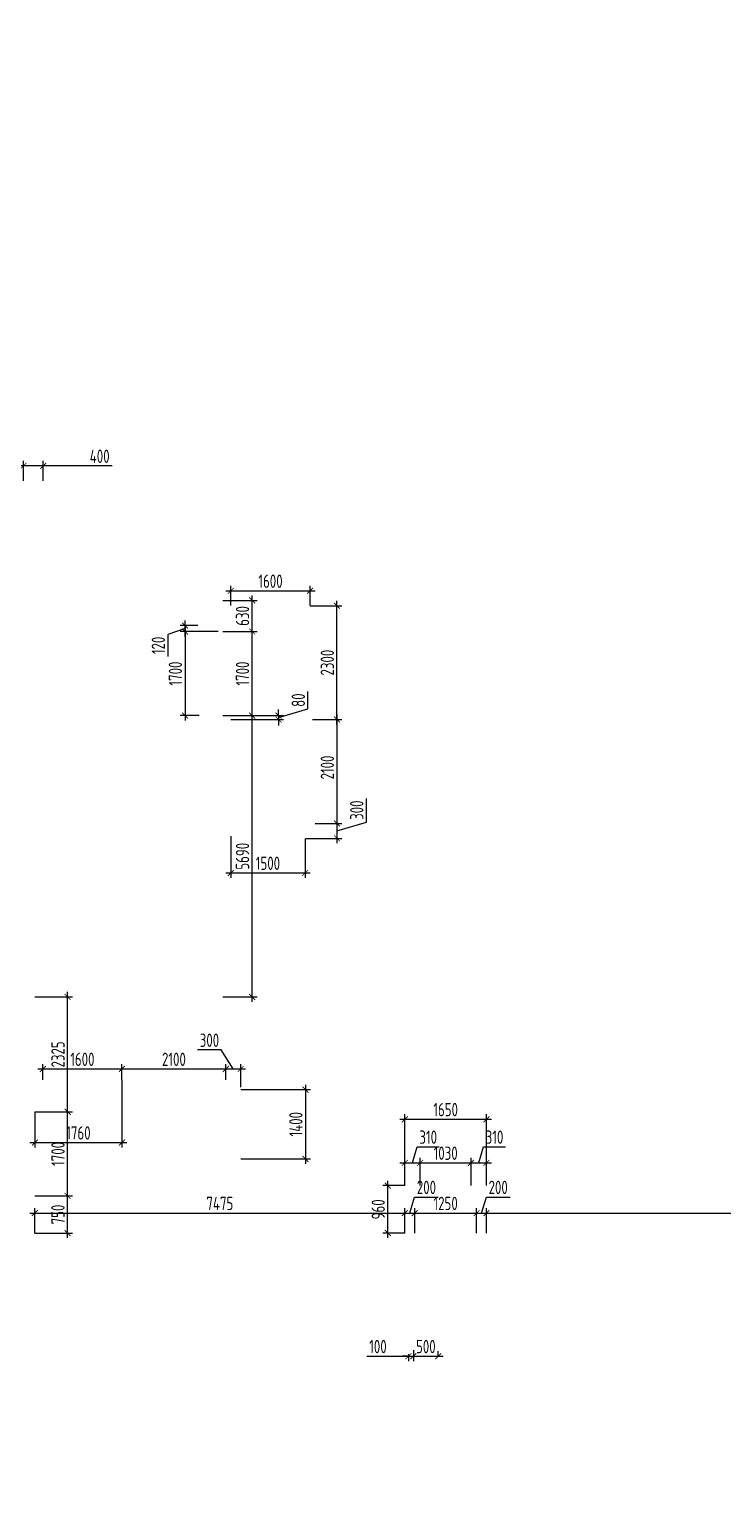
# Model space of a CAD drawing. Header units: millimetres. Extents: x -350007 to 536090, y -888 to 198380.
# Drawn here: x -194634 to -180628, y 81280 to 110994 of the extents above; entities that cross this region are included whole.
import ezdxf

# ---------------------------------------------------------------- set-up
doc = ezdxf.new("R2010")
doc.units = ezdxf.units.MM
doc.layers.add('АР_Размеры нов.', color=15, linetype='Continuous', lineweight=0)
doc.styles.add('ISOCPEUR', font='isocpeur.ttf', dxfattribs={"width": 0.7})
doc.dimstyles.new('R_100', dxfattribs={"dimtxt": 270, "dimasz": 120, "dimexe": 100, "dimexo": 0, "dimgap": 60, "dimtad": 1, "dimdec": 0, "dimrnd": 5, "dimzin": 0, "dimdsep": 46, "dimtxsty": 'ISOCPEUR', "dimblk": 'ARCHTICK', "dimcen": 0, "dimdle": 100, "dimclrd": 256, "dimclre": 256, "dimclrt": 256, "dimadec": 0, "dimazin": 0, "dimtfac": 2, "dimtdec": 0, "dimtofl": 0, "dimtmove": 1, "dimatfit": 3, "dimfxl": 1, "dimtvp": 3, "dimtolj": 1, "dimtzin": 0, "dimarcsym": 0})

# ---------------------------------------------------------------- blocks, each defined once
blk = doc.blocks.new('_ArchTick')
at = {"color": 0, "linetype": 'ByBlock', "const_width": 0.15}
blk.add_lwpolyline([(-0.5, -0.5), (0.5, 0.5)], dxfattribs=at)
blk = doc.blocks.new('*D2736')
at = {"layer": 'АР_Размеры нов.', "lineweight": -2, "ltscale": 100, "transparency": 16777216}
for p, q in [((-190365, 89551), (-188955, 89551)), ((-189055, 89651), (-189055, 88050)), ((-190365, 88150), (-188955, 88150))]:
    blk.add_line(p, q, dxfattribs=at)
at = {"layer": 'АР_Размеры нов.', "lineweight": -2, "ltscale": 100, "transparency": 16777216, "xscale": 120, "yscale": 120, "zscale": 120}
for p, rotation in [((-189055, 89551), 90), ((-189055, 88150), 270)]:
    blk.add_blockref('_ArchTick', p, dxfattribs=dict(at, rotation=rotation))
at = {"layer": 'АР_Размеры нов.', "ltscale": 100, "transparency": 16777216, "insert": (-189250, 88851), "char_height": 270, "attachment_point": 5, "rotation": 90, "style": 'ISOCPEUR'}
blk.add_mtext('\\A1;1400', dxfattribs=at)
blk = doc.blocks.new('*D2534')
at = {"layer": 'АР_Размеры нов.', "lineweight": -2, "ltscale": 100, "transparency": 16777216}
for p, q in [((-190819, 98816), (-191589, 98816)), ((-191489, 98916), (-191489, 97016)), ((-191204, 97116), (-191589, 97116))]:
    blk.add_line(p, q, dxfattribs=at)
at = {"layer": 'АР_Размеры нов.', "lineweight": -2, "ltscale": 100, "transparency": 16777216, "xscale": 120, "yscale": 120, "zscale": 120}
for p, rotation in [((-191489, 98816), 90), ((-191489, 97116), 270)]:
    blk.add_blockref('_ArchTick', p, dxfattribs=dict(at, rotation=rotation))
at = {"layer": 'АР_Размеры нов.', "ltscale": 100, "transparency": 16777216, "insert": (-191684, 97966), "char_height": 270, "attachment_point": 5, "rotation": 90, "style": 'ISOCPEUR'}
blk.add_mtext('\\A1;1700', dxfattribs=at)
blk = doc.blocks.new('*D2726')
at = {"layer": 'АР_Размеры нов.', "lineweight": -2, "ltscale": 100, "transparency": 16777216}
for p, q in [((-190564, 94674), (-190564, 93834)), ((-189064, 94633), (-189064, 93834)), ((-190664, 93934), (-188964, 93934))]:
    blk.add_line(p, q, dxfattribs=at)
at = {"layer": 'АР_Размеры нов.', "lineweight": -2, "ltscale": 100, "transparency": 16777216, "xscale": 120, "yscale": 120, "zscale": 120, "rotation": 180}
blk.add_blockref('_ArchTick', (-190564, 93934), dxfattribs=at)
at = {"layer": 'АР_Размеры нов.', "lineweight": -2, "ltscale": 100, "transparency": 16777216, "xscale": 120, "yscale": 120, "zscale": 120}
blk.add_blockref('_ArchTick', (-189064, 93934), dxfattribs=at)
at = {"layer": 'АР_Размеры нов.', "ltscale": 100, "transparency": 16777216, "insert": (-189814, 94129), "char_height": 270, "attachment_point": 5, "style": 'ISOCPEUR'}
blk.add_mtext('\\A1;1500', dxfattribs=at)
blk = doc.blocks.new('*D2931')
at = {"layer": 'АР_Размеры нов.', "lineweight": -2, "ltscale": 100, "transparency": 16777216}
for p, q in [((-188962, 99338), (-188319, 99338)), ((-188419, 96936), (-188419, 99438)), ((-188912, 97036), (-188319, 97036))]:
    blk.add_line(p, q, dxfattribs=at)
at = {"layer": 'АР_Размеры нов.', "lineweight": -2, "ltscale": 100, "transparency": 16777216, "xscale": 120, "yscale": 120, "zscale": 120}
for p, rotation in [((-188419, 99338), 90), ((-188419, 97036), 270)]:
    blk.add_blockref('_ArchTick', p, dxfattribs=dict(at, rotation=rotation))
at = {"layer": 'АР_Размеры нов.', "ltscale": 100, "transparency": 16777216, "insert": (-188614, 98187), "char_height": 270, "attachment_point": 5, "rotation": 90, "style": 'ISOCPEUR'}
blk.add_mtext('\\A1;2300', dxfattribs=at)
blk = doc.blocks.new('*D2932')
at = {"layer": 'АР_Размеры нов.', "lineweight": -2, "ltscale": 100, "transparency": 16777216}
for p, q in [((-188863, 97036), (-188319, 97036)), ((-188419, 97136), (-188419, 94836)), ((-188863, 94936), (-188319, 94936))]:
    blk.add_line(p, q, dxfattribs=at)
at = {"layer": 'АР_Размеры нов.', "lineweight": -2, "ltscale": 100, "transparency": 16777216, "xscale": 120, "yscale": 120, "zscale": 120}
for p, rotation in [((-188419, 97036), 90), ((-188419, 94936), 270)]:
    blk.add_blockref('_ArchTick', p, dxfattribs=dict(at, rotation=rotation))
at = {"layer": 'АР_Размеры нов.', "ltscale": 100, "transparency": 16777216, "insert": (-188614, 96066), "char_height": 270, "attachment_point": 5, "rotation": 90, "style": 'ISOCPEUR'}
blk.add_mtext('\\A1;2100', dxfattribs=at)
blk = doc.blocks.new('*D2941')
at = {"layer": 'АР_Размеры нов.', "lineweight": -2, "ltscale": 100, "transparency": 16777216}
for p, q in [((-194364, 89751), (-194364, 90069)), ((-192764, 89751), (-192764, 90069)), ((-194464, 89969), (-192664, 89969))]:
    blk.add_line(p, q, dxfattribs=at)
at = {"layer": 'АР_Размеры нов.', "lineweight": -2, "ltscale": 100, "transparency": 16777216, "xscale": 120, "yscale": 120, "zscale": 120, "rotation": 180}
blk.add_blockref('_ArchTick', (-194364, 89969), dxfattribs=at)
at = {"layer": 'АР_Размеры нов.', "lineweight": -2, "ltscale": 100, "transparency": 16777216, "xscale": 120, "yscale": 120, "zscale": 120}
blk.add_blockref('_ArchTick', (-192764, 89969), dxfattribs=at)
at = {"layer": 'АР_Размеры нов.', "ltscale": 100, "transparency": 16777216, "insert": (-193564, 90164), "char_height": 270, "attachment_point": 5, "style": 'ISOCPEUR'}
blk.add_mtext('\\A1;1600', dxfattribs=at)
blk = doc.blocks.new('*D2942')
at = {"layer": 'АР_Размеры нов.', "lineweight": -2, "ltscale": 100, "transparency": 16777216}
for p, q in [((-192764, 89803), (-192764, 90069)), ((-190664, 89751), (-190664, 90069)), ((-192864, 89969), (-190564, 89969))]:
    blk.add_line(p, q, dxfattribs=at)
at = {"layer": 'АР_Размеры нов.', "lineweight": -2, "ltscale": 100, "transparency": 16777216, "xscale": 120, "yscale": 120, "zscale": 120, "rotation": 180}
blk.add_blockref('_ArchTick', (-192764, 89969), dxfattribs=at)
at = {"layer": 'АР_Размеры нов.', "lineweight": -2, "ltscale": 100, "transparency": 16777216, "xscale": 120, "yscale": 120, "zscale": 120}
blk.add_blockref('_ArchTick', (-190664, 89969), dxfattribs=at)
at = {"layer": 'АР_Размеры нов.', "ltscale": 100, "transparency": 16777216, "insert": (-191714, 90164), "char_height": 270, "attachment_point": 5, "style": 'ISOCPEUR'}
blk.add_mtext('\\A1;2100', dxfattribs=at)
blk = doc.blocks.new('*D2943')
at = {"layer": 'АР_Размеры нов.', "lineweight": -2, "ltscale": 100, "transparency": 16777216}
for p, q in [((-190664, 99639), (-188862, 99639)), ((-190564, 99343), (-190564, 99739)), ((-188962, 99343), (-188962, 99739))]:
    blk.add_line(p, q, dxfattribs=at)
at = {"layer": 'АР_Размеры нов.', "lineweight": -2, "ltscale": 100, "transparency": 16777216, "xscale": 120, "yscale": 120, "zscale": 120, "rotation": 180}
blk.add_blockref('_ArchTick', (-190564, 99639), dxfattribs=at)
at = {"layer": 'АР_Размеры нов.', "lineweight": -2, "ltscale": 100, "transparency": 16777216, "xscale": 120, "yscale": 120, "zscale": 120}
blk.add_blockref('_ArchTick', (-188962, 99639), dxfattribs=at)
at = {"layer": 'АР_Размеры нов.', "ltscale": 100, "transparency": 16777216, "insert": (-189763, 99834), "char_height": 270, "attachment_point": 5, "style": 'ISOCPEUR'}
blk.add_mtext('\\A1;1600', dxfattribs=at)
blk = doc.blocks.new('*D2970')
at = {"layer": 'АР_Размеры нов.', "lineweight": -2, "ltscale": 100, "transparency": 16777216}
for p, q in [((-187824, 94963), (-187824, 95442)), ((-188863, 94936), (-188319, 94936)), ((-188419, 95036), (-188419, 94533)), ((-188419, 94785), (-187824, 94963)), ((-189039, 94633), (-188319, 94633))]:
    blk.add_line(p, q, dxfattribs=at)
at = {"layer": 'АР_Размеры нов.', "lineweight": -2, "ltscale": 100, "transparency": 16777216, "xscale": 120, "yscale": 120, "zscale": 120}
for p, rotation in [((-188419, 94936), 90), ((-188419, 94633), 270)]:
    blk.add_blockref('_ArchTick', p, dxfattribs=dict(at, rotation=rotation))
at = {"layer": 'АР_Размеры нов.', "ltscale": 100, "transparency": 16777216, "insert": (-188019, 95203), "char_height": 270, "attachment_point": 5, "rotation": 90, "style": 'ISOCPEUR'}
blk.add_mtext('\\A1;300', dxfattribs=at)
blk = doc.blocks.new('*D2971')
at = {"layer": 'АР_Размеры нов.', "lineweight": -2, "ltscale": 100, "transparency": 16777216}
for p, q in [((-190756, 90355), (-191235, 90355)), ((-190514, 89969), (-190756, 90355)), ((-190664, 89751), (-190664, 90069)), ((-190365, 89601), (-190365, 90069)), ((-190764, 89969), (-190265, 89969))]:
    blk.add_line(p, q, dxfattribs=at)
at = {"layer": 'АР_Размеры нов.', "lineweight": -2, "ltscale": 100, "transparency": 16777216, "xscale": 120, "yscale": 120, "zscale": 120, "rotation": 180}
blk.add_blockref('_ArchTick', (-190664, 89969), dxfattribs=at)
at = {"layer": 'АР_Размеры нов.', "lineweight": -2, "ltscale": 100, "transparency": 16777216, "xscale": 120, "yscale": 120, "zscale": 120}
blk.add_blockref('_ArchTick', (-190365, 89969), dxfattribs=at)
at = {"layer": 'АР_Размеры нов.', "ltscale": 100, "transparency": 16777216, "insert": (-190996, 90550), "char_height": 270, "attachment_point": 5, "style": 'ISOCPEUR'}
blk.add_mtext('\\A1;300', dxfattribs=at)
blk = doc.blocks.new('*D3009')
at = {"layer": 'АР_Размеры нов.', "lineweight": -2, "ltscale": 500, "transparency": 16777216}
for p, q in [((-191489, 98716), (-191489, 99036)), ((-191489, 98876), (-191834, 98755)), ((-191834, 98755), (-191834, 98314)), ((-191234, 98936), (-191589, 98936)), ((-190819, 98816), (-191589, 98816))]:
    blk.add_line(p, q, dxfattribs=at)
at = {"layer": 'АР_Размеры нов.', "lineweight": -2, "ltscale": 500, "transparency": 16777216, "xscale": 120, "yscale": 120, "zscale": 120}
for p, rotation in [((-191489, 98936), 90), ((-191489, 98816), 270)]:
    blk.add_blockref('_ArchTick', p, dxfattribs=dict(at, rotation=rotation))
at = {"layer": 'АР_Размеры нов.', "lineweight": 13, "ltscale": 500, "transparency": 16777216, "insert": (-192029, 98535), "char_height": 270, "attachment_point": 5, "rotation": 90, "style": 'ISOCPEUR'}
blk.add_mtext('\\A1;120', dxfattribs=at)
blk = doc.blocks.new('*D1664')
at = {"layer": 'АР_Размеры нов.', "lineweight": -2, "ltscale": 500, "transparency": 16777216}
for p, q in [((-187813, 84160), (-186975, 84160)), ((-186975, 84160), (-187095, 84160)), ((-186975, 84200), (-186975, 84060)), ((-186975, 84160), (-186875, 84160)), ((-186875, 84279), (-186875, 84060)), ((-186875, 84160), (-186755, 84160))]:
    blk.add_line(p, q, dxfattribs=at)
at = {"layer": 'АР_Размеры нов.', "lineweight": -2, "ltscale": 500, "transparency": 16777216, "xscale": 120, "yscale": 120, "zscale": 120}
blk.add_blockref('_ArchTick', (-186975, 84160), dxfattribs=at)
at = {"layer": 'АР_Размеры нов.', "lineweight": -2, "ltscale": 500, "transparency": 16777216, "xscale": 120, "yscale": 120, "zscale": 120, "rotation": 180}
blk.add_blockref('_ArchTick', (-186875, 84160), dxfattribs=at)
at = {"layer": 'АР_Размеры нов.', "lineweight": 13, "ltscale": 500, "transparency": 16777216, "insert": (-187592, 84355), "char_height": 270, "attachment_point": 5, "style": 'ISOCPEUR'}
blk.add_mtext('\\A1;100', dxfattribs=at)
blk = doc.blocks.new('*D1665')
at = {"layer": 'АР_Размеры нов.', "lineweight": -2, "ltscale": 500, "transparency": 16777216}
for p, q in [((-186975, 84160), (-186274, 84160)), ((-186875, 84279), (-186875, 84060)), ((-186374, 84160), (-186374, 84260))]:
    blk.add_line(p, q, dxfattribs=at)
at = {"layer": 'АР_Размеры нов.', "lineweight": -2, "ltscale": 500, "transparency": 16777216, "xscale": 120, "yscale": 120, "zscale": 120, "rotation": 180}
blk.add_blockref('_ArchTick', (-186875, 84160), dxfattribs=at)
at = {"layer": 'АР_Размеры нов.', "lineweight": -2, "ltscale": 500, "transparency": 16777216, "xscale": 120, "yscale": 120, "zscale": 120}
blk.add_blockref('_ArchTick', (-186374, 84160), dxfattribs=at)
at = {"layer": 'АР_Размеры нов.', "lineweight": 13, "ltscale": 500, "transparency": 16777216, "insert": (-186624, 84355), "char_height": 270, "attachment_point": 5, "style": 'ISOCPEUR'}
blk.add_mtext('\\A1;500', dxfattribs=at)
blk = doc.blocks.new('*D3131')
at = {"layer": 'АР_Размеры нов.', "lineweight": -2, "transparency": 16777216}
for p, q in [((-194754, 101866), (-194754, 102266)), ((-194354, 101866), (-194354, 102266)), ((-194254, 102166), (-194854, 102166)), ((-192965, 102166), (-194354, 102166))]:
    blk.add_line(p, q, dxfattribs=at)
at = {"layer": 'АР_Размеры нов.', "lineweight": -2, "transparency": 16777216, "xscale": 120, "yscale": 120, "zscale": 120, "rotation": 180}
blk.add_blockref('_ArchTick', (-194754, 102166), dxfattribs=at)
at = {"layer": 'АР_Размеры нов.', "lineweight": -2, "transparency": 16777216, "xscale": 120, "yscale": 120, "zscale": 120}
blk.add_blockref('_ArchTick', (-194354, 102166), dxfattribs=at)
at = {"layer": 'АР_Размеры нов.', "transparency": 16777216, "insert": (-193214, 102361), "char_height": 270, "attachment_point": 5, "style": 'ISOCPEUR'}
blk.add_mtext('\\A1;400', dxfattribs=at)
blk = doc.blocks.new('*D7103')
at = {"layer": 'АР_Размеры нов.', "lineweight": -2, "transparency": 16777216}
for p, q in [((-190133, 91326), (-190133, 97216)), ((-190724, 97116), (-190033, 97116)), ((-190724, 91426), (-190033, 91426))]:
    blk.add_line(p, q, dxfattribs=at)
at = {"layer": 'АР_Размеры нов.', "lineweight": -2, "transparency": 16777216, "xscale": 120, "yscale": 120, "zscale": 120}
for p, rotation in [((-190133, 97116), 90), ((-190133, 91426), 270)]:
    blk.add_blockref('_ArchTick', p, dxfattribs=dict(at, rotation=rotation))
at = {"layer": 'АР_Размеры нов.', "transparency": 16777216, "insert": (-190328, 94271), "char_height": 270, "attachment_point": 5, "rotation": 90, "style": 'ISOCPEUR'}
blk.add_mtext('\\A1;5690', dxfattribs=at)
blk = doc.blocks.new('*D7104')
at = {"layer": 'АР_Размеры нов.', "lineweight": -2, "transparency": 16777216}
for p, q in [((-190724, 98816), (-190033, 98816)), ((-190133, 97016), (-190133, 98916)), ((-190724, 97116), (-190033, 97116))]:
    blk.add_line(p, q, dxfattribs=at)
at = {"layer": 'АР_Размеры нов.', "lineweight": -2, "transparency": 16777216, "xscale": 120, "yscale": 120, "zscale": 120}
for p, rotation in [((-190133, 98816), 90), ((-190133, 97116), 270)]:
    blk.add_blockref('_ArchTick', p, dxfattribs=dict(at, rotation=rotation))
at = {"layer": 'АР_Размеры нов.', "transparency": 16777216, "insert": (-190328, 97966), "char_height": 270, "attachment_point": 5, "rotation": 90, "style": 'ISOCPEUR'}
blk.add_mtext('\\A1;1700', dxfattribs=at)
blk = doc.blocks.new('*D7105')
at = {"layer": 'АР_Размеры нов.', "lineweight": -2, "transparency": 16777216}
for p, q in [((-190133, 98716), (-190133, 99546)), ((-190724, 99446), (-190033, 99446)), ((-190724, 98816), (-190033, 98816))]:
    blk.add_line(p, q, dxfattribs=at)
at = {"layer": 'АР_Размеры нов.', "lineweight": -2, "transparency": 16777216, "xscale": 120, "yscale": 120, "zscale": 120}
for p, rotation in [((-190133, 99446), 90), ((-190133, 98816), 270)]:
    blk.add_blockref('_ArchTick', p, dxfattribs=dict(at, rotation=rotation))
at = {"layer": 'АР_Размеры нов.', "transparency": 16777216, "insert": (-190328, 99131), "char_height": 270, "attachment_point": 5, "rotation": 90, "style": 'ISOCPEUR'}
blk.add_mtext('\\A1;630', dxfattribs=at)
blk = doc.blocks.new('*D7135')
at = {"layer": 'АР_Размеры нов.', "lineweight": -2, "transparency": 16777216}
for p, q in [((-194524, 87401), (-193762, 87401)), ((-193862, 86551), (-193862, 87501)), ((-194524, 86651), (-193762, 86651))]:
    blk.add_line(p, q, dxfattribs=at)
at = {"layer": 'АР_Размеры нов.', "lineweight": -2, "transparency": 16777216, "xscale": 120, "yscale": 120, "zscale": 120}
for p, rotation in [((-193862, 87401), 90), ((-193862, 86651), 270)]:
    blk.add_blockref('_ArchTick', p, dxfattribs=dict(at, rotation=rotation))
at = {"layer": 'АР_Размеры нов.', "transparency": 16777216, "insert": (-194057, 87026), "char_height": 270, "attachment_point": 5, "rotation": 90, "style": 'ISOCPEUR'}
blk.add_mtext('\\A1;750', dxfattribs=at)
blk = doc.blocks.new('*D7136')
at = {"layer": 'АР_Размеры нов.', "lineweight": -2, "transparency": 16777216}
for p, q in [((-193862, 87301), (-193862, 89201)), ((-194524, 89101), (-193762, 89101)), ((-194524, 87401), (-193762, 87401))]:
    blk.add_line(p, q, dxfattribs=at)
at = {"layer": 'АР_Размеры нов.', "lineweight": -2, "transparency": 16777216, "xscale": 120, "yscale": 120, "zscale": 120}
for p, rotation in [((-193862, 89101), 90), ((-193862, 87401), 270)]:
    blk.add_blockref('_ArchTick', p, dxfattribs=dict(at, rotation=rotation))
at = {"layer": 'АР_Размеры нов.', "transparency": 16777216, "insert": (-194057, 88251), "char_height": 270, "attachment_point": 5, "rotation": 90, "style": 'ISOCPEUR'}
blk.add_mtext('\\A1;1700', dxfattribs=at)
blk = doc.blocks.new('*D7137')
at = {"layer": 'АР_Размеры нов.', "lineweight": -2, "transparency": 16777216}
for p, q in [((-193862, 89001), (-193862, 91526)), ((-194524, 91426), (-193762, 91426)), ((-194524, 89101), (-193762, 89101))]:
    blk.add_line(p, q, dxfattribs=at)
at = {"layer": 'АР_Размеры нов.', "lineweight": -2, "transparency": 16777216, "xscale": 120, "yscale": 120, "zscale": 120}
for p, rotation in [((-193862, 91426), 90), ((-193862, 89101), 270)]:
    blk.add_blockref('_ArchTick', p, dxfattribs=dict(at, rotation=rotation))
at = {"layer": 'АР_Размеры нов.', "transparency": 16777216, "insert": (-194057, 90263), "char_height": 270, "attachment_point": 5, "rotation": 90, "style": 'ISOCPEUR'}
blk.add_mtext('\\A1;2325', dxfattribs=at)
blk = doc.blocks.new('*D7138')
at = {"layer": 'АР_Размеры нов.', "lineweight": -2, "transparency": 16777216}
for p, q in [((-194524, 86651), (-194524, 87154)), ((-187049, 86651), (-187049, 87154)), ((-194624, 87054), (-186949, 87054))]:
    blk.add_line(p, q, dxfattribs=at)
at = {"layer": 'АР_Размеры нов.', "lineweight": -2, "transparency": 16777216, "xscale": 120, "yscale": 120, "zscale": 120, "rotation": 180}
blk.add_blockref('_ArchTick', (-194524, 87054), dxfattribs=at)
at = {"layer": 'АР_Размеры нов.', "lineweight": -2, "transparency": 16777216, "xscale": 120, "yscale": 120, "zscale": 120}
blk.add_blockref('_ArchTick', (-187049, 87054), dxfattribs=at)
at = {"layer": 'АР_Размеры нов.', "transparency": 16777216, "insert": (-190786, 87249), "char_height": 270, "attachment_point": 5, "style": 'ISOCPEUR'}
blk.add_mtext('\\A1;7475', dxfattribs=at)
blk = doc.blocks.new('*D7139')
at = {"layer": 'АР_Размеры нов.', "lineweight": -2, "transparency": 16777216}
for p, q in [((-186949, 87054), (-186851, 87379)), ((-186851, 87379), (-186372, 87379)), ((-187049, 86651), (-187049, 87154)), ((-186849, 86651), (-186849, 87154)), ((-187149, 87054), (-186749, 87054))]:
    blk.add_line(p, q, dxfattribs=at)
at = {"layer": 'АР_Размеры нов.', "lineweight": -2, "transparency": 16777216, "xscale": 120, "yscale": 120, "zscale": 120, "rotation": 180}
blk.add_blockref('_ArchTick', (-187049, 87054), dxfattribs=at)
at = {"layer": 'АР_Размеры нов.', "lineweight": -2, "transparency": 16777216, "xscale": 120, "yscale": 120, "zscale": 120}
blk.add_blockref('_ArchTick', (-186849, 87054), dxfattribs=at)
at = {"layer": 'АР_Размеры нов.', "transparency": 16777216, "insert": (-186612, 87574), "char_height": 270, "attachment_point": 5, "style": 'ISOCPEUR'}
blk.add_mtext('\\A1;200', dxfattribs=at)
blk = doc.blocks.new('*D7140')
at = {"layer": 'АР_Размеры нов.', "lineweight": -2, "transparency": 16777216}
for p, q in [((-186849, 86651), (-186849, 87154)), ((-185599, 86651), (-185599, 87154)), ((-186949, 87054), (-185499, 87054))]:
    blk.add_line(p, q, dxfattribs=at)
at = {"layer": 'АР_Размеры нов.', "lineweight": -2, "transparency": 16777216, "xscale": 120, "yscale": 120, "zscale": 120, "rotation": 180}
blk.add_blockref('_ArchTick', (-186849, 87054), dxfattribs=at)
at = {"layer": 'АР_Размеры нов.', "lineweight": -2, "transparency": 16777216, "xscale": 120, "yscale": 120, "zscale": 120}
blk.add_blockref('_ArchTick', (-185599, 87054), dxfattribs=at)
at = {"layer": 'АР_Размеры нов.', "transparency": 16777216, "insert": (-186224, 87249), "char_height": 270, "attachment_point": 5, "style": 'ISOCPEUR'}
blk.add_mtext('\\A1;1250', dxfattribs=at)
blk = doc.blocks.new('*D7141')
at = {"layer": 'АР_Размеры нов.', "lineweight": -2, "transparency": 16777216}
for p, q in [((-185499, 87054), (-185401, 87379)), ((-185401, 87379), (-184922, 87379)), ((-185599, 86651), (-185599, 87154)), ((-185399, 86651), (-185399, 87154)), ((-185699, 87054), (-185299, 87054))]:
    blk.add_line(p, q, dxfattribs=at)
at = {"layer": 'АР_Размеры нов.', "lineweight": -2, "transparency": 16777216, "xscale": 120, "yscale": 120, "zscale": 120, "rotation": 180}
blk.add_blockref('_ArchTick', (-185599, 87054), dxfattribs=at)
at = {"layer": 'АР_Размеры нов.', "lineweight": -2, "transparency": 16777216, "xscale": 120, "yscale": 120, "zscale": 120}
blk.add_blockref('_ArchTick', (-185399, 87054), dxfattribs=at)
at = {"layer": 'АР_Размеры нов.', "transparency": 16777216, "insert": (-185162, 87574), "char_height": 270, "attachment_point": 5, "style": 'ISOCPEUR'}
blk.add_mtext('\\A1;200', dxfattribs=at)
blk = doc.blocks.new('*D7142')
at = {"layer": 'АР_Размеры нов.', "lineweight": -2, "transparency": 16777216}
for p, q in [((-185399, 86651), (-185399, 87154)), ((-160139, 86651), (-160139, 87154)), ((-185499, 87054), (-160039, 87054))]:
    blk.add_line(p, q, dxfattribs=at)
at = {"layer": 'АР_Размеры нов.', "lineweight": -2, "transparency": 16777216, "xscale": 120, "yscale": 120, "zscale": 120, "rotation": 180}
blk.add_blockref('_ArchTick', (-185399, 87054), dxfattribs=at)
at = {"layer": 'АР_Размеры нов.', "lineweight": -2, "transparency": 16777216, "xscale": 120, "yscale": 120, "zscale": 120}
blk.add_blockref('_ArchTick', (-160139, 87054), dxfattribs=at)
at = {"layer": 'АР_Размеры нов.', "transparency": 16777216, "insert": (-171757, 87444), "char_height": 270, "attachment_point": 5, "style": 'ISOCPEUR'}
blk.add_mtext('\\A1;25260', dxfattribs=at)
blk = doc.blocks.new('*D7143')
at = {"layer": 'АР_Размеры нов.', "lineweight": -2, "transparency": 16777216}
for p, q in [((-186894, 88070), (-186796, 88395)), ((-186796, 88395), (-186355, 88395)), ((-187149, 88070), (-186639, 88070)), ((-187049, 87609), (-187049, 88170)), ((-186739, 87609), (-186739, 88170))]:
    blk.add_line(p, q, dxfattribs=at)
at = {"layer": 'АР_Размеры нов.', "lineweight": -2, "transparency": 16777216, "xscale": 120, "yscale": 120, "zscale": 120, "rotation": 180}
blk.add_blockref('_ArchTick', (-187049, 88070), dxfattribs=at)
at = {"layer": 'АР_Размеры нов.', "lineweight": -2, "transparency": 16777216, "xscale": 120, "yscale": 120, "zscale": 120}
blk.add_blockref('_ArchTick', (-186739, 88070), dxfattribs=at)
at = {"layer": 'АР_Размеры нов.', "transparency": 16777216, "insert": (-186576, 88590), "char_height": 270, "attachment_point": 5, "style": 'ISOCPEUR'}
blk.add_mtext('\\A1;310', dxfattribs=at)
blk = doc.blocks.new('*D7144')
at = {"layer": 'АР_Размеры нов.', "lineweight": -2, "transparency": 16777216}
for p, q in [((-186839, 88070), (-185610, 88070)), ((-186739, 87609), (-186739, 88170)), ((-185710, 87609), (-185710, 88170))]:
    blk.add_line(p, q, dxfattribs=at)
at = {"layer": 'АР_Размеры нов.', "lineweight": -2, "transparency": 16777216, "xscale": 120, "yscale": 120, "zscale": 120, "rotation": 180}
blk.add_blockref('_ArchTick', (-186739, 88070), dxfattribs=at)
at = {"layer": 'АР_Размеры нов.', "lineweight": -2, "transparency": 16777216, "xscale": 120, "yscale": 120, "zscale": 120}
blk.add_blockref('_ArchTick', (-185710, 88070), dxfattribs=at)
at = {"layer": 'АР_Размеры нов.', "transparency": 16777216, "insert": (-186224, 88265), "char_height": 270, "attachment_point": 5, "style": 'ISOCPEUR'}
blk.add_mtext('\\A1;1030', dxfattribs=at)
blk = doc.blocks.new('*D7145')
at = {"layer": 'АР_Размеры нов.', "lineweight": -2, "transparency": 16777216}
for p, q in [((-185554, 88070), (-185457, 88395)), ((-185457, 88395), (-185016, 88395)), ((-185810, 88070), (-185299, 88070)), ((-185710, 87609), (-185710, 88170)), ((-185399, 87609), (-185399, 88170))]:
    blk.add_line(p, q, dxfattribs=at)
at = {"layer": 'АР_Размеры нов.', "lineweight": -2, "transparency": 16777216, "xscale": 120, "yscale": 120, "zscale": 120, "rotation": 180}
blk.add_blockref('_ArchTick', (-185710, 88070), dxfattribs=at)
at = {"layer": 'АР_Размеры нов.', "lineweight": -2, "transparency": 16777216, "xscale": 120, "yscale": 120, "zscale": 120}
blk.add_blockref('_ArchTick', (-185399, 88070), dxfattribs=at)
at = {"layer": 'АР_Размеры нов.', "transparency": 16777216, "insert": (-185236, 88590), "char_height": 270, "attachment_point": 5, "style": 'ISOCPEUR'}
blk.add_mtext('\\A1;310', dxfattribs=at)
blk = doc.blocks.new('*D7146')
at = {"layer": 'АР_Размеры нов.', "lineweight": -2, "transparency": 16777216}
for p, q in [((-187391, 86551), (-187391, 87709)), ((-187049, 87609), (-187491, 87609)), ((-187049, 86651), (-187491, 86651))]:
    blk.add_line(p, q, dxfattribs=at)
at = {"layer": 'АР_Размеры нов.', "lineweight": -2, "transparency": 16777216, "xscale": 120, "yscale": 120, "zscale": 120}
for p, rotation in [((-187391, 87609), 90), ((-187391, 86651), 270)]:
    blk.add_blockref('_ArchTick', p, dxfattribs=dict(at, rotation=rotation))
at = {"layer": 'АР_Размеры нов.', "transparency": 16777216, "insert": (-187586, 87130), "char_height": 270, "attachment_point": 5, "rotation": 90, "style": 'ISOCPEUR'}
blk.add_mtext('\\A1;960', dxfattribs=at)
blk = doc.blocks.new('*D7171')
at = {"layer": 'АР_Размеры нов.', "lineweight": -2, "transparency": 16777216}
for p, q in [((-301542, 115211), (-301542, 114753)), ((-301341, 115051), (-301341, 114753)), ((-301642, 114853), (-301241, 114853)), ((-301442, 114853), (-301263, 114258)), ((-301263, 114258), (-300784, 114258)), ((-182484, 67738), (-182925, 67738)), ((-182494, 67218), (-182484, 67738)), ((-182544, 67218), (-182664, 67218)), ((-182544, 66846), (-182544, 67318)), ((-182444, 67218), (-182544, 67218)), ((-182444, 66846), (-182444, 67318)), ((-182444, 67218), (-182324, 67218))]:
    blk.add_line(p, q, dxfattribs=at)
at = {"layer": 'АР_Размеры нов.', "lineweight": -2, "transparency": 16777216, "xscale": 120, "yscale": 120, "zscale": 120, "rotation": 180}
for p in [(-301542, 114853), (-182444, 67218)]:
    blk.add_blockref('_ArchTick', p, dxfattribs=at)
at = {"layer": 'АР_Размеры нов.', "lineweight": -2, "transparency": 16777216, "xscale": 120, "yscale": 120, "zscale": 120}
for p in [(-301341, 114853), (-182544, 67218)]:
    blk.add_blockref('_ArchTick', p, dxfattribs=at)
at = {"layer": 'АР_Размеры нов.', "transparency": 16777216, "char_height": 270, "attachment_point": 5, "style": 'ISOCPEUR'}
for s, insert in [('\\A1;200', (-301024, 114453)), ('\\A1;100', (-182705, 67933))]:
    blk.add_mtext(s, dxfattribs=dict(at, insert=insert))
blk = doc.blocks.new('*D7178')
at = {"layer": 'АР_Размеры нов.', "lineweight": -2, "transparency": 16777216}
for p, q in [((-187149, 88952), (-185299, 88952)), ((-187049, 87609), (-187049, 89052)), ((-185399, 87609), (-185399, 89052))]:
    blk.add_line(p, q, dxfattribs=at)
at = {"layer": 'АР_Размеры нов.', "lineweight": -2, "transparency": 16777216, "xscale": 120, "yscale": 120, "zscale": 120, "rotation": 180}
blk.add_blockref('_ArchTick', (-187049, 88952), dxfattribs=at)
at = {"layer": 'АР_Размеры нов.', "lineweight": -2, "transparency": 16777216, "xscale": 120, "yscale": 120, "zscale": 120}
blk.add_blockref('_ArchTick', (-185399, 88952), dxfattribs=at)
at = {"layer": 'АР_Размеры нов.', "transparency": 16777216, "insert": (-186224, 89147), "char_height": 270, "attachment_point": 5, "style": 'ISOCPEUR'}
blk.add_mtext('\\A1;1650', dxfattribs=at)
blk = doc.blocks.new('*D7179')
at = {"layer": 'АР_Размеры нов.', "lineweight": -2, "transparency": 16777216}
for p, q in [((-192764, 89751), (-192764, 88381)), ((-194524, 89101), (-194524, 88381)), ((-194624, 88481), (-192664, 88481))]:
    blk.add_line(p, q, dxfattribs=at)
at = {"layer": 'АР_Размеры нов.', "lineweight": -2, "transparency": 16777216, "xscale": 120, "yscale": 120, "zscale": 120, "rotation": 180}
blk.add_blockref('_ArchTick', (-194524, 88481), dxfattribs=at)
at = {"layer": 'АР_Размеры нов.', "lineweight": -2, "transparency": 16777216, "xscale": 120, "yscale": 120, "zscale": 120}
blk.add_blockref('_ArchTick', (-192764, 88481), dxfattribs=at)
at = {"layer": 'АР_Размеры нов.', "transparency": 16777216, "insert": (-193644, 88676), "char_height": 270, "attachment_point": 5, "style": 'ISOCPEUR'}
blk.add_mtext('\\A1;1760', dxfattribs=at)
blk = doc.blocks.new('*D7180')
at = {"layer": 'АР_Размеры нов.', "lineweight": -2, "transparency": 16777216}
for p, q in [((-189005, 97254), (-189005, 97601)), ((-189600, 97076), (-189005, 97254)), ((-189600, 97116), (-189600, 97236)), ((-190724, 97116), (-189500, 97116)), ((-190564, 97036), (-189500, 97036)), ((-189600, 97116), (-189600, 97036)), ((-189600, 97036), (-189600, 96916))]:
    blk.add_line(p, q, dxfattribs=at)
at = {"layer": 'АР_Размеры нов.', "lineweight": -2, "transparency": 16777216, "xscale": 120, "yscale": 120, "zscale": 120}
for p, rotation in [((-189600, 97116), 270), ((-189600, 97036), 90)]:
    blk.add_blockref('_ArchTick', p, dxfattribs=dict(at, rotation=rotation))
at = {"layer": 'АР_Размеры нов.', "transparency": 16777216, "insert": (-189200, 97428), "char_height": 270, "attachment_point": 5, "rotation": 90, "style": 'ISOCPEUR'}
blk.add_mtext('\\A1;80', dxfattribs=at)
blk = doc.blocks.new('*D7184')
at = {"layer": 'АР_Размеры нов.', "lineweight": -2, "transparency": 16777216}
for p, q in [((-186100, 131671), (-186003, 131996)), ((-186003, 131996), (-185656, 131996)), ((-186145, 131671), (-186265, 131671)), ((-186145, 131371), (-186145, 131771)), ((-186145, 131671), (-186055, 131671)), ((-186055, 131531), (-186055, 131771)), ((-186055, 131671), (-185935, 131671)), ((-281863, 59885), (-281863, 59309)), ((-281179, 59885), (-281179, 59309)), ((-281963, 59409), (-281079, 59409))]:
    blk.add_line(p, q, dxfattribs=at)
at = {"layer": 'АР_Размеры нов.', "lineweight": -2, "transparency": 16777216, "xscale": 120, "yscale": 120, "zscale": 120}
for p in [(-186145, 131671), (-281179, 59409)]:
    blk.add_blockref('_ArchTick', p, dxfattribs=at)
at = {"layer": 'АР_Размеры нов.', "lineweight": -2, "transparency": 16777216, "xscale": 120, "yscale": 120, "zscale": 120, "rotation": 180}
for p in [(-186055, 131671), (-281863, 59409)]:
    blk.add_blockref('_ArchTick', p, dxfattribs=at)
at = {"layer": 'АР_Размеры нов.', "transparency": 16777216, "char_height": 270, "attachment_point": 5, "style": 'ISOCPEUR'}
for s, insert in [('\\A1;90', (-185829, 132191)), ('\\A1;685', (-281521, 59604))]:
    blk.add_mtext(s, dxfattribs=dict(at, insert=insert))
blk = doc.blocks.new('*D7185')
at = {"layer": 'АР_Размеры нов.', "lineweight": -2, "transparency": 16777216}
for p, q in [((-152915, 120873), (-152915, 121315)), ((-154304, 120769), (-153410, 120769)), ((-153510, 120695), (-152915, 120873)), ((-153510, 120521), (-153510, 120869)), ((-154464, 120621), (-153410, 120621)), ((-281179, 60686), (-280586, 60686)), ((-280686, 59785), (-280686, 60786)), ((-281179, 59885), (-280586, 59885))]:
    blk.add_line(p, q, dxfattribs=at)
at = {"layer": 'АР_Размеры нов.', "lineweight": -2, "transparency": 16777216, "xscale": 120, "yscale": 120, "zscale": 120}
for p, rotation in [((-153510, 120769), 90), ((-153510, 120621), 270), ((-280686, 60686), 90), ((-280686, 59885), 270)]:
    blk.add_blockref('_ArchTick', p, dxfattribs=dict(at, rotation=rotation))
at = {"layer": 'АР_Размеры нов.', "transparency": 16777216, "char_height": 270, "attachment_point": 5, "rotation": 90, "style": 'ISOCPEUR'}
for s, insert in [('\\A1;150', (-153110, 121094)), ('\\A1;800', (-280881, 60286))]:
    blk.add_mtext(s, dxfattribs=dict(at, insert=insert))
blk = doc.blocks.new('*D7186')
at = {"layer": 'АР_Размеры нов.', "lineweight": -2, "transparency": 16777216}
for p, q in [((-172393, 113364), (-172393, 115311)), ((-171329, 115211), (-172493, 115211)), ((-171329, 113464), (-172493, 113464)), ((-281179, 59885), (-280586, 59885)), ((-280686, 59985), (-280686, 55406)), ((-281179, 55506), (-280586, 55506))]:
    blk.add_line(p, q, dxfattribs=at)
at = {"layer": 'АР_Размеры нов.', "lineweight": -2, "transparency": 16777216, "xscale": 120, "yscale": 120, "zscale": 120}
for p, rotation in [((-172393, 115211), 90), ((-172393, 113464), 270), ((-280686, 59885), 90), ((-280686, 55506), 270)]:
    blk.add_blockref('_ArchTick', p, dxfattribs=dict(at, rotation=rotation))
at = {"layer": 'АР_Размеры нов.', "transparency": 16777216, "char_height": 270, "attachment_point": 5, "rotation": 90, "style": 'ISOCPEUR'}
for s, insert in [('\\A1;1745', (-172588, 114338)), ('\\A1;4380', (-280881, 57695))]:
    blk.add_mtext(s, dxfattribs=dict(at, insert=insert))

msp = doc.modelspace()

# ---------------------------------------------------------------- dimensions: what is measured, and where the dimension line sits
at = {"layer": 'АР_Размеры нов.'}
for base, p1, p2, picture, middle in [((-186055.2, 131670.6), (-186145.2, 131370.7), (-186055.2, 131530.7), '*D7184', (-185942.7, 132190.6)), ((-281179, 59408.8), (-281863.4, 59884.7), (-281179, 59884.7), '*D7184', (-281521.2, 59603.8)), ((-301341.3, 114852.6), (-301542.1, 115210.7), (-301341.3, 115050.7), '*D7171', (-301203.2, 114452.6)), ((-192764, 88481), (-194524, 89100.7), (-192764, 89750.6), '*D7179', (-193644, 88676)), ((-185398.8, 88952.5), (-187048.9, 87609.1), (-185398.8, 87609.1), '*D7178', (-186223.8, 89147.5)), ((-186738.8, 88069.8), (-187048.9, 87609.1), (-186738.8, 87609.3), '*D7143', (-186736.4, 88589.8)), ((-185398.8, 88069.8), (-185709.9, 87609.2), (-185398.8, 87609.3), '*D7145', (-185396.9, 88589.8)), ((-185709.9, 88069.8), (-186738.8, 87609.3), (-185709.9, 87609.2), '*D7144', (-186224.4, 88264.8)), ((-186848.9, 87053.9), (-187048.7, 86650.7), (-186848.9, 86650.6), '*D7139', (-186791.3, 87573.9)), ((-185398.7, 87053.9), (-185598.7, 86650.7), (-185398.7, 86650.7), '*D7141', (-185341.2, 87573.9)), ((-187048.7, 87053.9), (-194524, 86650.7), (-187048.7, 86650.7), '*D7138', (-190786.4, 87248.9)), ((-185598.7, 87053.9), (-186848.9, 86650.6), (-185598.7, 86650.7), '*D7140', (-186223.8, 87248.9))]:
    dim = msp.add_linear_dim(base=base, p1=p1, p2=p2, dimstyle='R_100', override={"dimpost": '\\X'}, dxfattribs=at)
    dim.commit()
    dim.dimension.update_dxf_attribs({"geometry": picture, "text_midpoint": middle})
for base, p1, p2, picture, middle in [((-153510.4, 120769.1), (-154463.9, 120620.7), (-154303.9, 120769.1), '*D7185', (-153110.4, 120933.4)), ((-280686, 60686.4), (-281179, 59884.7), (-281179, 60686.4), '*D7185', (-280881, 60285.5)), ((-172392.8, 115210.7), (-171328.9, 113464.4), (-171328.9, 115210.7), '*D7186', (-172587.8, 114337.6)), ((-280686, 55506), (-281179, 59884.7), (-281179, 55506), '*D7186', (-280881, 57695.3)), ((-190133.4, 99445.7), (-190723.9, 98815.7), (-190723.9, 99445.7), '*D7105', (-190328.4, 99130.7)), ((-190133.4, 98815.7), (-190723.9, 97115.7), (-190723.9, 98815.7), '*D7104', (-190328.4, 97965.7)), ((-189599.8, 97035.8), (-190723.9, 97115.7), (-190563.9, 97035.8), '*D7180', (-189199.8, 97314.2)), ((-190133.4, 97115.7), (-190723.9, 91425.7), (-190723.9, 97115.7), '*D7103', (-190328.4, 94270.7)), ((-193861.6, 91425.7), (-194524, 89100.7), (-194524, 91425.7), '*D7137', (-194056.6, 90263.2)), ((-193861.6, 89100.7), (-194524, 87400.7), (-194524, 89100.7), '*D7136', (-194056.6, 88250.7)), ((-187391, 87609.1), (-187048.7, 86650.7), (-187048.8, 87609.1), '*D7146', (-187586, 87129.9)), ((-193861.6, 87400.7), (-194524, 86650.7), (-194524, 87400.7), '*D7135', (-194056.6, 87025.7))]:
    dim = msp.add_linear_dim(base=base, p1=p1, p2=p2, angle=90, dimstyle='R_100', override={"dimpost": '\\X'}, dxfattribs=at)
    dim.commit()
    dim.dimension.update_dxf_attribs({"geometry": picture, "text_midpoint": middle})
for base, p1, p2, picture, middle in [((-182543.8, 67218.2), (-182443.8, 66845.6), (-182543.8, 66845.6), '*D7171', (-182543.9, 67738.2)), ((-194754, 102166.5), (-194354, 101865.7), (-194754, 101865.7), '*D3131', (-193214.4, 102133)), ((-160138.9, 87053.9), (-185398.7, 86650.7), (-160138.9, 86650.7), '*D7142', (-171756.5, 87248.9))]:
    dim = msp.add_linear_dim(base=base, p1=p1, p2=p2, dimstyle='R_100', override={"dimpost": '\\X'}, dxfattribs=at)
    dim.commit()
    dim.dimension.update_dxf_attribs({"geometry": picture, "text_midpoint": middle, "dimtype": 160})
at = {"layer": 'АР_Размеры нов.', "ltscale": 100}
for base, p1, p2, picture, middle in [((-188962.1, 99639.5), (-190563.9, 99342.7), (-188962.1, 99342.7), '*D2943', (-189763, 99834.5)), ((-189063.9, 93934.1), (-190563.9, 94674), (-189063.9, 94633.4), '*D2726', (-189813.9, 94129.1)), ((-192764, 89969), (-194364, 89750.7), (-192764, 89750.6), '*D2941', (-193564, 90164)), ((-190664, 89969), (-192764, 89802.5), (-190664, 89750.5), '*D2942', (-191714, 90164))]:
    dim = msp.add_linear_dim(base=base, p1=p1, p2=p2, dimstyle='R_100', override={"dimpost": '\\X', "dimfxl": 2.5, "dimarcsym": 1}, dxfattribs=at)
    dim.commit()
    dim.dimension.update_dxf_attribs({"geometry": picture, "text_midpoint": middle})
for base, p1, p2, override, picture, middle in [((-188418.6, 99337.7), (-188912.1, 97035.8), (-188962.1, 99337.7), {"dimpost": '\\X', "dimfxl": 2.5, "dimarcsym": 1}, '*D2931', (-188613.6, 98186.8)), ((-191488.9, 97115.7), (-190818.9, 98815.7), (-191203.9, 97115.7), {"dimpost": '\\X', "dimfxl": 2.5, "dimarcsym": 1}, '*D2534', (-191683.9, 97965.7)), ((-188418.6, 94633.4), (-188863.2, 94935.8), (-189038.9, 94633.4), {"dimpost": '\\X', "dimfxl": 300, "dimarcsym": 1}, '*D2970', (-188018.6, 95023.1)), ((-189054.7, 88150), (-190364.8, 89551.4), (-190364.8, 88150), {"dimpost": '\\X', "dimfxl": 2.5, "dimarcsym": 1}, '*D2736', (-189249.7, 88850.7))]:
    dim = msp.add_linear_dim(base=base, p1=p1, p2=p2, angle=90, dimstyle='R_100', override=override, dxfattribs=at)
    dim.commit()
    dim.dimension.update_dxf_attribs({"geometry": picture, "text_midpoint": middle})
at = {"layer": 'АР_Размеры нов.', "lineweight": 13, "ltscale": 500}
dim = msp.add_linear_dim(base=(-191488.9, 98935.7), p1=(-190818.9, 98815.7), p2=(-191233.9, 98935.7), angle=90, dimstyle='R_100', override={"dimpost": '\\X', "dimfxl": 2.5, "dimarcsym": 1}, dxfattribs=at)
dim.commit()
dim.dimension.update_dxf_attribs({"geometry": '*D3009', "text_midpoint": (-191834.5, 98695.2), "dimtype": 160})
at = {"layer": 'АР_Размеры нов.', "ltscale": 100}
dim = msp.add_linear_dim(base=(-188418.6, 94935.8), p1=(-188863.2, 97035.8), p2=(-188863.2, 94935.8), angle=90, dimstyle='R_100', override={"dimpost": '\\X', "dimfxl": 2.5, "dimarcsym": 1}, dxfattribs=at)
dim.commit()
dim.dimension.update_dxf_attribs({"geometry": '*D2932', "text_midpoint": (-188418.6, 96066.3), "dimtype": 160})
dim = msp.add_linear_dim(base=(-190364.8, 89969), p1=(-190664, 89750.5), p2=(-190364.8, 89601.4), dimstyle='R_100', override={"dimpost": '\\X', "dimfxl": 300, "dimarcsym": 1}, dxfattribs=at)
dim.commit()
dim.dimension.update_dxf_attribs({"geometry": '*D2971', "text_midpoint": (-190816, 90355), "dimtype": 160})
at = {"layer": 'АР_Размеры нов.', "lineweight": 13, "ltscale": 500}
dim = msp.add_linear_dim(base=(-186874.7, 84160), p1=(-186974.7, 84199.9), p2=(-186874.7, 84279), dimstyle='R_100', override={"dimpost": '\\X'}, dxfattribs=at)
dim.commit()
dim.dimension.update_dxf_attribs({"geometry": '*D1664', "text_midpoint": (-187592.1, 84038.9), "dimtype": 160})
dim = msp.add_linear_dim(base=(-186373.9, 84160), p1=(-186874.7, 84279), p2=(-186373.9, 84160), dimstyle='R_100', override={"dimpost": '\\X'}, dxfattribs=at)
dim.commit()
dim.dimension.update_dxf_attribs({"geometry": '*D1665', "text_midpoint": (-186624.3, 84355)})

doc.saveas('drawing.dxf')
